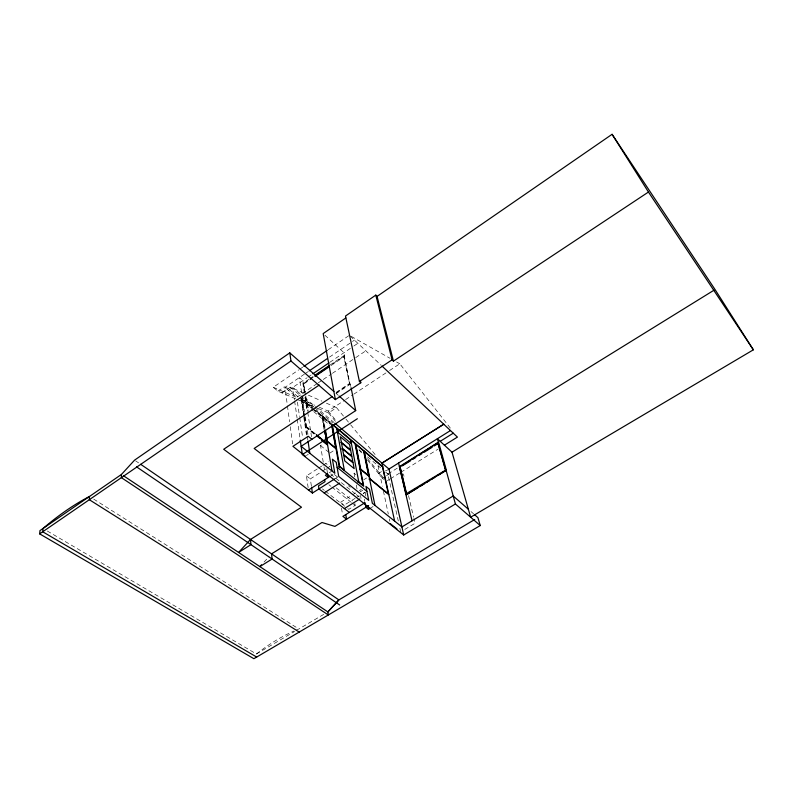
<?xml version="1.0" encoding="UTF-8"?>
<svg xmlns="http://www.w3.org/2000/svg" width="793" height="793" viewBox="0 0 793 793"><rect width="100%" height="100%" fill="white"/><g stroke="black" fill="none" stroke-linecap="round" stroke-linejoin="round"><path stroke-width="0.59" stroke-dasharray="3.96 2.97" d="M264.039 562.049L269.055 556.587M295.581 398.77L277.907 391.157L273.238 387.271L298.713 369.885M299.734 369.181L302.797 367.1M328.272 349.703L349.356 335.31L390.136 358.337M277.907 391.157L284.261 386.835L288.186 388.54L298.644 397.352M304.353 374.197L284.925 387.4L287.264 404.589M305.355 373.513L308.368 371.461M329.491 357.108L351.487 342.15M352.479 341.476L354.471 340.128M281.862 392.832L288.186 388.54M281.941 392.892L290.387 387.172L303.897 393.169M288.444 390.354L306.822 377.894M307.833 377.21L311.847 374.494M329.908 362.242L352.895 346.67M353.886 345.996L357.851 343.31M304.393 393.288L302.867 383.425L308.913 379.332M309.924 378.657L312.948 376.606M330.066 365.018L344.182 355.472L344.598 355.859L330.641 365.147M313.374 376.992L302.936 383.881L303.372 384.258L311.956 378.449M331.068 365.533L344.142 356.691L343.716 356.295L349.673 384.04L344.142 356.691M300.428 394.845L296.741 397.333L284.261 386.835M317.18 383.574L300.963 394.488L292.686 387.48L294.441 399.741M318.191 382.89L322.245 380.164M323.257 379.48L331.365 374.018M332.376 373.334L354.679 358.327M355.69 357.643L365.831 350.823M303.63 413.589L301.479 399.325L302.014 398.968L312.184 407.552M336.093 392.396L349.237 383.653M336.529 392.783L349.911 383.753L344.182 355.472M335.915 393.734L350.347 384.139L349.911 383.753M319.232 407.196L328.203 411.081L344.568 400.267M345.589 399.593L352.746 394.864M353.767 394.19L388.54 371.213M389.561 370.539L399.791 363.789L450.602 428.408M324.03 429.528L321.839 416.474L322.354 416.127L315.882 410.665M318.3 408.554L328.53 412.955L336.549 407.661L345.143 418.109M331.434 423.789L323.187 416.831L322.662 417.177L330.909 424.126M323.247 462.18L320.541 445.537L322.513 444.258M306.336 455.559L308.299 454.28M329.829 453.11L334.725 449.948M308.15 487.675L306.445 475.899L317.696 468.673M318.717 468.019L321.78 466.046M322.81 465.392L328.679 461.625M311.371 485.99L310.331 478.922L321.561 471.736M322.582 471.082L325.636 469.119M326.657 468.465L329.719 466.512L325.873 463.419M329.164 472.826L331.058 471.617M331.038 475.681L332.931 474.472M334.537 479.002L337.659 477.019M354.729 476.801L354.055 473.262L356.959 471.429M363.749 479.775L366.634 477.961M378.529 473.441L381.522 471.567M385.983 470.923L388.986 469.04M340.475 502.346L351.517 495.456M352.518 494.822L355.522 492.949M361.37 489.291L359.536 490.431L361.35 491.888L363.174 490.748M397.283 468.148L387.896 474.006L398.294 521.041M360.815 491.432L362.778 490.203M367.595 460.218L382.464 478.199L385.448 476.335M386.449 475.711L388.441 474.462L385.299 470.645M355.145 498.321L344.132 505.191L341.396 503.059M356.146 497.697L359.15 495.833M363.154 493.335L364.978 492.195M363.244 493.662L365.087 492.512M387.311 480.727L389.383 479.438M390.424 478.784L399.771 472.975M400.802 472.331L438.182 449.066M354.818 503.377L355.185 505.389L348.761 509.374L345.827 507.094M371.253 507.649L373.106 506.509M404.797 529.437L415.046 523.261L413.916 518.453M47.283 531.003L256.417 653.977L294.609 631.496M323.742 614.357L298.852 628.998A197.616 132.808 -67.3 0 0 295.938 630.197M296.711 399.256L313.76 406.591M273.238 387.271L296.8 397.471M301.281 399.424L314.742 405.253M308.398 395.162L321.918 401.159M326.419 403.161L336.549 407.661M396.569 361.965L399.791 363.789M93.693 499.104L297.811 628.343M135.593 460.832L138.646 462.914M306.445 475.899L310.331 478.922M322.384 488.884L324.337 490.401M325.308 491.164L344.856 506.34M328.897 484.751L330.85 486.278M331.821 487.041L351.289 502.326M352.261 503.089L355.185 505.389M336.173 487.844L352.687 500.849M334.269 474.452L338.046 477.465M348.424 485.752L350.308 487.259M355.254 493.752L331.068 474.492L330.562 471.488M356.226 494.525L360.091 497.607M320.541 445.537L328.897 452.347M354.055 473.262L355.809 474.69M315.614 434.078L306.157 426.297L305.236 426.783L314.92 434.733M305.781 426.416L315.465 434.376M305.602 426.654L315.069 434.435M382.464 478.199L383.981 479.468M300.983 398.502L312.036 407.82M312.957 408.603L331.246 424.017M301.479 399.325L321.839 416.474M299.585 398.145L311.857 408.474M312.799 409.277L330.731 424.374M300.517 400.505L312.789 410.833M313.731 411.626L329.779 425.127M359.051 449.75L361.886 452.129M367.555 456.897L380.61 467.87M385.705 472.162L388.441 474.462M290.387 387.172L299.804 395.132M300.745 395.935L313.949 407.087M314.89 407.88L332.792 423.026M312.561 407.473L301.509 398.145L304.185 415.819M316.248 410.586L330.859 422.907M304.73 397.68L333.922 422.411M336.46 393.744L338.294 395.35M470.973 511.544L473.58 513.824M324.922 335.191L343.964 352.726L344.598 355.859M350.209 336.113L381.046 365.157M328.203 411.081L336.837 421.529M367.437 458.572L385.487 480.419M328.53 412.955L335.558 421.46M359.001 449.819L362.907 454.538M345.926 419.061L349.822 423.809M350.605 424.751L376.368 456.094M403.439 473.956L404.004 476.365M408.534 495.605L413.629 517.254M399.89 528.277L400.693 531.905M377.983 465.669L382.375 486.228M383.406 491.055L388.302 514.033M389.333 518.87L389.859 521.288M350.347 384.139L350.833 386.548M365.157 492.453L365.87 496.081M364.284 499.154L364.73 501.473M360.488 495.387L361.063 498.371M356.295 485.038L357.187 489.747M341.486 508.194L342.487 514.033M323.187 416.831L325.051 427.804M324.942 429.291L322.701 416.028L322.176 416.375L324.416 429.637M322.354 416.127L324.724 429.37M326.845 469.278L327.42 472.797M324.02 466.928L324.406 469.307M305.602 394.745L303.471 383.525L304.79 391.96M305.791 395.945L308.229 411.617M305.533 396.778L307.783 411.24M304.651 392.485L302.807 380.62L299.318 377.617L304.522 411.835M305.384 397.184L307.387 410.11M307.753 412.469L311.53 436.834M305.117 397.987L307.119 410.913M305.265 416.731L308.051 435.06M302.014 398.968L304.532 415.601M304.71 416.791L306.227 426.783L305.682 427.14L303.808 414.769M304.363 416.989L307.079 434.96M307.258 436.19L307.813 439.847M301.162 399.672L303.64 416.176M303.818 417.356L306.891 437.766M297.434 402.14L299.546 416.553M299.724 417.752L302.718 438.172M294.619 400.961L297.088 418.119M297.266 419.348L300.081 438.965M287.423 405.818L289.594 421.777M290.268 426.684L292.597 443.872M256.417 653.977A197.616 132.808 -67.3 0 1 293.995 631.03"/><path stroke-width="1.19" d="M333.883 391.484L289.782 352.865L134.572 460.138L121.478 474.422L121.388 477.654L328.332 614.971L480.241 525.551L477.921 517.631L474.442 514.588M123.53 475.79L327.886 611.918L328.332 614.971L253.889 658.696L39.65 533.877L39.977 530.586L121.478 474.422M250.499 539.458L238.594 552.434L250.955 544.652L250.499 539.458L301.489 507.223L223.705 449.264L319.252 385.041M261.541 564.785L259.866 566.608L272.098 559.025L271.553 553.861L321.988 522.498L334.933 526.393L368.646 505.577M377.071 296.404L612.087 134.304L648.446 192.045L393.437 361.132L377.071 296.404L375.793 295.115L345.49 316.04L359.427 381.502L360.805 382.761L335.38 399.613L290.972 361.003L289.782 352.865M345.817 317.973L323.177 333.585L335.38 399.613M39.65 533.877L290.972 361.003M303.808 366.406L327.251 350.407M309.379 370.777L327.479 358.466M312.848 373.81L328.907 362.926M314.96 375.248L329.065 365.702M315.396 375.624L329.63 365.821M314.97 376.417L329.055 366.891M332.346 396.48L254.176 448.461L312.422 493.048L334.537 479.002M359.427 381.502L392.079 359.834L375.793 295.115M351.071 387.747L355.72 410.605L301.142 446.32L334.824 473.262L332.416 459.216L336.252 462.329L338.7 476.365L368.715 500.373L365.95 486.426L369.548 489.35L372.353 503.287L401.902 526.929L453.209 495.992L468.366 509.255M480.241 525.551L455.42 503.971L403.696 534.988L302.331 454.558L357.365 418.724M337.273 432.601L337.798 432.264L337.134 428.597L350.328 439.728L351.031 443.386L337.798 432.264M324.763 430.361L326.964 443.406L326.429 443.753L321.7 439.867M321.393 440.036L326.934 444.586L327.479 444.239L316.387 435.129M340.831 442.663L341.357 442.325L340.336 436.735L349.574 444.486L350.635 450.067L341.357 442.325M341.942 448.779L342.477 448.441L341.436 442.791L350.724 450.533L351.805 456.173L342.477 448.441M342.031 449.254L342.556 448.917L351.894 456.649L352.974 462.359L343.607 454.637M327.261 474.036L325.368 475.255L328.193 477.485L327.618 473.966M331.98 424.879L339.226 467.236M339.136 466.74L339.682 466.393L332.465 425.672M308.487 490.034L330.086 476.276M359.853 469.595L360.686 469.109L368.596 475.622L363.581 450.91L355.829 444.367L360.686 469.109M324.129 492.919L339.672 483.086M443.733 424.196L381.968 463.092L394.636 521.12M382.008 463.132L443.783 424.235M357.911 482.352L358.763 481.847L363.224 485.455L355.046 443.703L350.724 440.056L358.763 481.847M369.042 479.15L369.865 478.665L388.352 493.861L382.484 466.849L364.354 451.554L369.865 478.665M403.696 534.988L388.986 469.04L450.474 430.54M612.087 134.304L715.048 289.544L753.35 349.812L470.645 517.205L452.01 452.188L437.399 438.737L438.38 442.306L399.404 466.651L406.264 494.802L446.36 470.209L437.924 475.384M440.214 441.324L453.269 433.176M399.761 466.968L438.38 442.306M402.428 465.818L410.635 460.693M412.687 459.415L415.77 457.492M418.843 455.569L421.926 453.646M423.977 452.367L432.185 447.242M434.237 445.963L437.31 444.04M444.407 445.19L457.422 437.092L381.948 365.999M344.36 508.581L359.735 499.015M364.631 502.911L342.893 516.372L346.581 519.197L345.768 514.528M452.01 452.188L713.997 290.198M364.958 502.643L365.86 507.292L368.477 509.364L370.331 508.224M406.403 492.83L400.019 466.79L406.303 493.692L445.696 470.061L437.984 443.079L445.339 469.743M407.324 494.148L417.871 487.675M419.983 486.387L424.205 483.799M426.317 482.501L429.479 480.558M431.59 479.269L434.752 477.327M474.739 519.514L338.869 599.914L327.886 611.918L338.889 599.924L140.678 464.311M256.674 657.05L42.693 531.776L43.01 528.495A241.597 122.856 -60.4 0 1 89.51 496.458L89.322 499.709L299.219 632.071M136.535 466.849L339.682 604.98M349.307 512.407L318.945 488.904L318.469 485.851L325.011 481.698L324.684 479.676M305.355 456.193L292.934 446.33L308.239 436.279L311.907 439.272M390.374 523.707L396.936 528.921M337.114 467.295L366.931 491.373M339.682 466.393L344.311 470.14L336.728 428.25L332.257 424.473M339.345 466.542L363.719 486.278L355.343 443.574M360.389 469.268L369.082 476.424M316.566 434.851L326.964 443.406M369.568 478.823L388.838 494.654M316.962 435.981L319.807 438.321M336.242 448.967L326.984 441.344L326.448 441.701L326.934 444.586M343.696 455.113L353.073 462.834L354.174 468.613L344.757 460.902L342.556 448.917M333.08 424.79L382.751 466.71M334.864 423.204L388.986 469.04M339.216 396.153L355.72 410.605M392.079 359.834L393.437 361.132M648.446 192.045L753.35 349.812M438.737 442.633L446.36 470.209M446.003 469.882L455.42 503.971M398.562 463.053L412.043 520.813M360.3 380.382L360.805 382.761M363.878 450.781L374.96 505.369M367.774 505.736L368.477 509.364M331.652 425.008L335.736 448.144L327.331 441.215L325.467 430.242M325.15 430.49L332.009 471.012M324.823 432.046L325.229 434.465M325.636 436.874L326.042 439.282M325.427 437.825L325.834 440.194M308.001 441.067L309.845 453.279M311.55 487.16L312.422 493.048M300.26 440.184L302.331 454.558"/></g></svg>
